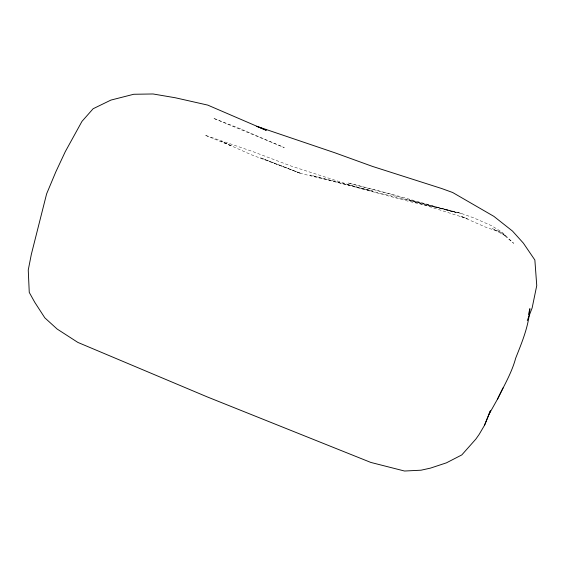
<?xml version="1.0" encoding="UTF-8"?>
<svg xmlns="http://www.w3.org/2000/svg" width="565" height="565" viewBox="0 0 565 565"><rect width="100%" height="100%" fill="white"/><g stroke="black" fill="none" stroke-linecap="round" stroke-linejoin="round"><path stroke-width="0.42" stroke-dasharray="2.83 2.12" d="M461.181 213.386L408.693 201.338L310.326 175.101L372.589 191.012L301.053 173.512L260.684 157.854L301.053 173.512L251.326 154.754L220.844 141.208L232.102 146.158L204.834 135.134L252.322 151.406L291.046 166.032L359.714 188.187L461.181 213.386L473.59 217.829L491.501 225.668L501.995 232.151L513.627 243.31L500.625 232.194L492.355 228.606L506.191 236.297L500.625 232.194L486.38 227.469L460.341 216.063L467.361 218.712L387.272 193.188L347.828 182.891L396.778 195.603L455.983 212.525L408.933 199.876L461.181 213.386M240.174 128.742L213.252 118.191L284.28 147.571L240.174 128.742"/><path stroke-width="0.85" d="M528.487 314.571L529.885 308.681C528.776 326.203 522.011 342.15 515.676 358.196C511.791 372.688 504.022 385.634 497.546 399.045M484.516 425.29L490.349 410.917L484.516 425.29L479.12 434.464L475.9 439.033L461.817 454.91L446.428 462.841L430.459 468.117L421.052 470.2L404.533 471.026L370.817 462.431L207.235 396.898L77.85 342.411L57.114 329.021L44.826 317.841L34.79 302.353L29.26 292.43L28.25 270.028L31.329 254.384L46.62 193.852L55.808 171.908L65.272 151.674L81.96 121.397L93.133 108.734L110.902 100.09L133.714 94.27L153.051 93.974L175.32 97.766L207.765 105.104L266.256 130.303L256.757 126.306L334.763 152.748L372.512 166.421L441.731 188.541L452.664 192.51L493.874 216.36L512.504 231.078L523.367 243.127L534.864 260.013L536.75 285.565L532.152 307.897L527.293 320.56M503.048 387.929L497.864 398.48L489.184 413.947"/></g></svg>
